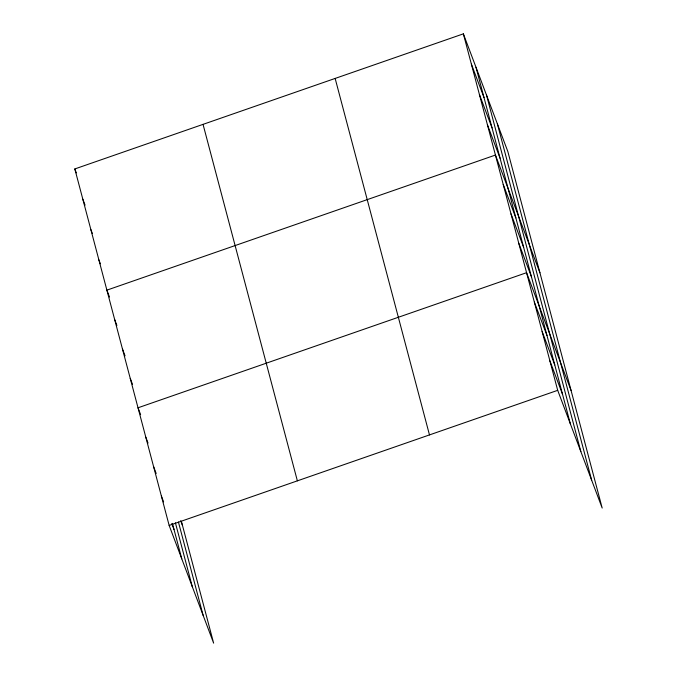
<?xml version="1.0" encoding="UTF-8"?>
<svg xmlns="http://www.w3.org/2000/svg" width="677" height="677" viewBox="0 0 677 677"><rect width="100%" height="100%" fill="white"/><g stroke="black" fill="none" stroke-linecap="round" stroke-linejoin="round"><path stroke-width="1.02" d="M181.428 521.451L213.636 643.15L169.148 525.428L74.817 168.945L463.364 33.85L507.852 151.572L602.183 508.055L557.696 390.333L463.364 33.85M169.148 525.428L557.696 390.333M471.387 64.154L484.021 97.59M479.401 94.45L492.035 127.894M487.423 124.754L500.058 158.198M539.924 272.78L495.437 155.058L106.89 290.145L109.496 297.034M503.223 184.466L515.857 217.909M511 213.873L523.643 247.317M518.785 243.288L531.42 276.724M571.049 390.417L526.571 272.696L138.023 407.791L140.621 414.671M534.348 302.103L546.991 335.547M542.133 331.518L554.768 364.954M549.919 360.926L562.553 394.369M74.817 168.945L76.306 172.88M82.839 199.241L85.065 205.148M90.853 229.545L92.343 233.48M98.876 259.85L100.357 263.785M114.675 319.561L116.901 325.459M122.452 348.968L125.059 355.848M130.238 378.375L132.472 384.282M180.691 520.715L182.502 525.513M145.8 437.198L148.035 443.096M153.586 466.605L156.184 473.494M161.371 496.021L163.597 501.919M171.772 523.558L174.006 529.456M497.341 123.764L591.673 480.247M486.509 95.102L580.841 451.593M475.999 67.294L570.339 423.777M335.149 78.43L429.48 434.913M203.041 124.365L297.372 480.848M178.432 522.035L203.125 615.334M175.394 522.788L192.293 586.68M172.398 523.372L181.791 558.872"/></g></svg>
